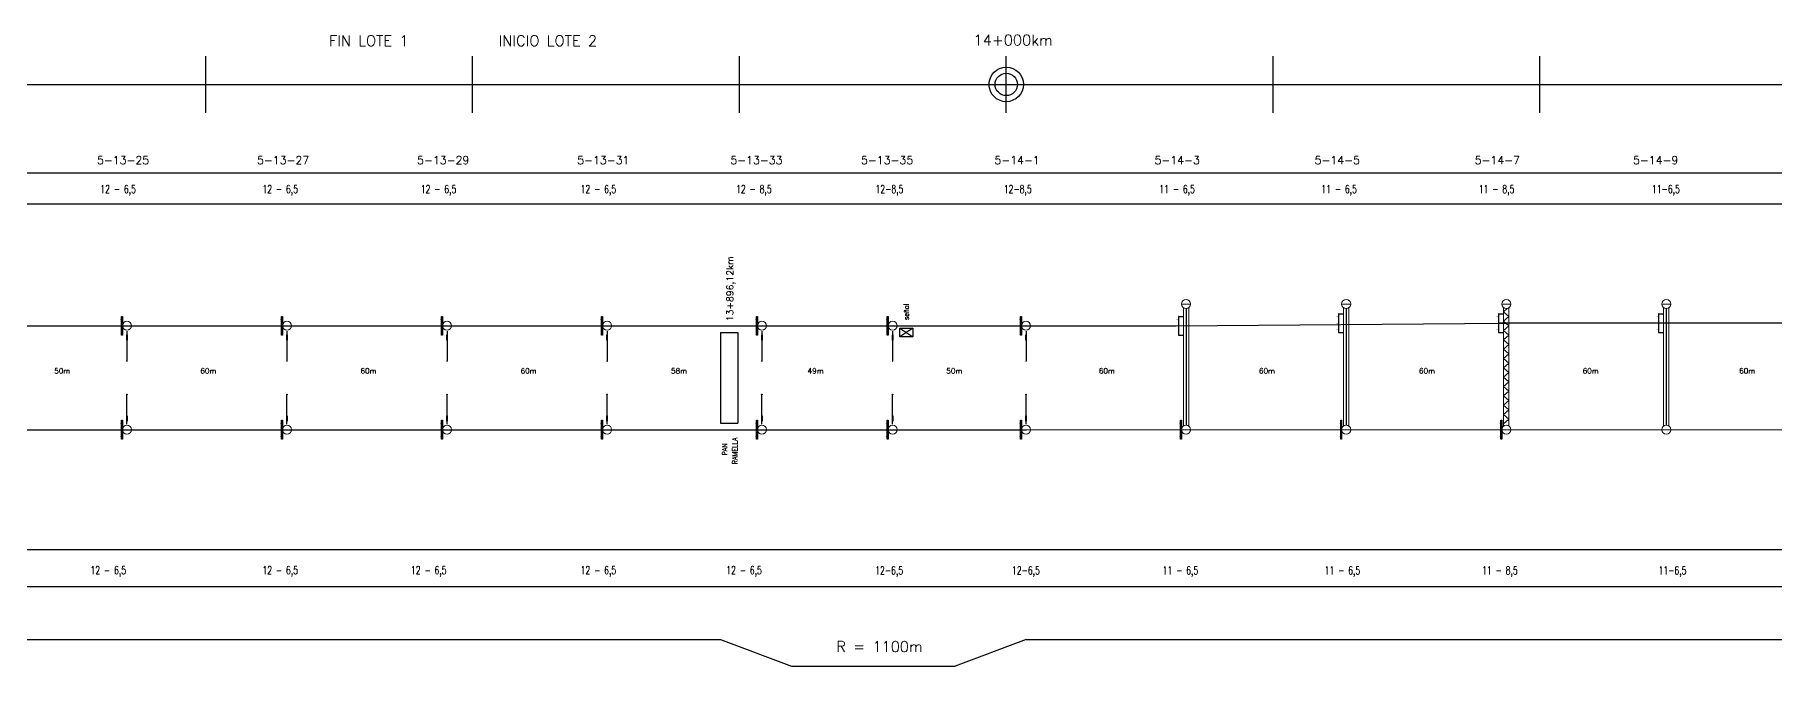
# Model space of a CAD drawing. Header units: millimetres. Extents: x 56 to 21898, y 218 to 1565.
# Drawn here: x 9704 to 10356, y 219 to 456 of the extents above; entities that cross this region are included whole.
import ezdxf

# ---------------------------------------------------------------- set-up
doc = ezdxf.new("R2010")
doc.units = ezdxf.units.MM
for name, color, linetype in [('Brazos', 9, 'Continuous'), ('Cruceta Fe', 42, 'Continuous'), ('LDF', 5, 'Continuous'), ('LDS', 1, 'Continuous'), ('longitud vano', 7, 'Continuous'), ('Nº de poste', 6, 'Continuous'), ('POSTES', 8, 'Continuous'), ('progresivas', 4, 'Continuous'), ('Pórticos', 9, 'Continuous'), ('TEXTOS', 3, 'Continuous')]:
    doc.layers.add(name, color=color, linetype=linetype)
doc.styles.add('STYLE1', font='romans.shx')

# ---------------------------------------------------------------- blocks, each defined once
blk = doc.blocks.new('Poste Hormigón')
at = {"layer": 'POSTES', "lineweight": 18}
blk.add_line((1.7, 0), (-1.7, 0), dxfattribs=at)
blk.add_circle((0, 0), 1.7, dxfattribs=at)
blk = doc.blocks.new('Brazo')
at = {"layer": 'Brazos'}
for p, q in [((0, 0.2), (0, -10.98)), ((-0.3, -1.23), (0.3, -1.23)), ((-0.3, -1.43), (0.3, -1.43)), ((-0.3, -1.64), (0.3, -1.64)), ((-0.3, -1.84), (0.3, -1.84)), ((-0.3, -2.04), (0.3, -2.04)), ((-0.3, -2.25), (0.3, -2.25)), ((-0.3, -2.45), (0.3, -2.45)), ((-0.3, -2.66), (0.3, -2.66)), ((-0.3, -2.86), (0.3, -2.86))]:
    blk.add_line(p, q, dxfattribs=at)
for start, end in [(37.01986, 217.01986), (217.01986, 37.01986)]:
    blk.add_arc((0, -10.98), 0.102, start, end, dxfattribs=at)
blk = doc.blocks.new('Cruceta Fe')
at = {"layer": 'Cruceta Fe', "const_width": 0.1}
for points in [[(-0.92, 2.45), (0, 2.45)], [(-0.92, 0), (0, 0)], [(-0.92, -2.45), (0, -2.45)]]:
    blk.add_lwpolyline(points, dxfattribs=at)
at = {"layer": 'Cruceta Fe'}
blk.add_lwpolyline([(-0.35, 3.52), (0, 3.52), (0, -3.52), (-0.35, -3.52)], close=True, dxfattribs=at)
blk = doc.blocks.new('Cruceta Fe 1')
at = {"layer": 'Cruceta Fe', "const_width": 0.1}
for points in [[(-0.92, 2.45), (0, 2.45)], [(-0.92, -2.45), (0, -2.45)]]:
    blk.add_lwpolyline(points, dxfattribs=at)
at = {"layer": 'Cruceta Fe'}
blk.add_lwpolyline([(-0.35, 3.52), (0, 3.52), (0, -3.52), (-0.35, -3.52)], close=True, dxfattribs=at)
blk = doc.blocks.new('Sobreportico LDF')
at = {"layer": 'Cruceta Fe'}
for p, q in [((-1.77, 0), (0, 0)), ((-1.77, -7.03), (0, -7.03))]:
    blk.add_line(p, q, dxfattribs=at)
at = {"layer": 'Cruceta Fe', "const_width": 0.1}
for points in [[(-2.68, -1.06), (-1.77, -1.06)], [(-2.68, -3.52), (-1.77, -3.52)], [(-2.68, -5.97), (-1.77, -5.97)]]:
    blk.add_lwpolyline(points, dxfattribs=at)
at = {"layer": 'Cruceta Fe'}
blk.add_lwpolyline([(-1.77, 0), (-1.9, 0), (-1.9, -7.03), (-1.77, -7.03)], close=True, dxfattribs=at)

msp = doc.modelspace()

# ---------------------------------------------------------------- linework, layer by layer
for p, q in [((9768.1506, 426.3383), (9768.1506, 447.6025)), ((9868.1506, 426.3383), (9868.1506, 447.6025)), ((9968.1506, 426.3383), (9968.1506, 447.6025)), ((10068.1506, 426.3383), (10068.1506, 447.6025)), ((10168.1506, 426.3383), (10168.1506, 447.6025)), ((10268.1506, 426.3383), (10268.1506, 447.6025)), ((68.1506, 436.9704), (21897.5602, 436.9704)), ((68.1506, 403.8502), (21897.5602, 403.8502)), ((68.1506, 392.2176), (21897.5602, 392.2176)), ((10135.5506, 354.6693), (10135.5506, 354.6693)), ((10135.5506, 354.6693), (10135.5506, 354.6693)), ((10195.5506, 354.6693), (10195.5506, 354.6693)), ((10195.5506, 354.6693), (10195.5506, 354.6693)), ((10255.5506, 354.6693), (10255.5506, 354.6693)), ((10255.5506, 354.6693), (10255.5506, 354.6693)), ((10315.5506, 354.6693), (10315.5506, 354.6693)), ((10315.5506, 354.6693), (10315.5506, 354.6693)), ((9738.5506, 346.5185), (9738.5506, 346.5185)), ((9738.5506, 346.5185), (9738.5506, 346.5185)), ((9798.5506, 346.5185), (9798.5506, 346.5185)), ((9798.5506, 346.5185), (9798.5506, 346.5185)), ((9858.5506, 346.5185), (9858.5506, 346.5185)), ((9858.5506, 346.5185), (9858.5506, 346.5185)), ((9918.5506, 346.5185), (9918.5506, 346.5185)), ((9918.5506, 346.5185), (9918.5506, 346.5185)), ((9976.5506, 346.5185), (9976.5506, 346.5185)), ((9976.5506, 346.5185), (9976.5506, 346.5185)), ((10025.5506, 346.5185), (10025.5506, 346.5185)), ((10025.5506, 346.5185), (10025.5506, 346.5185)), ((10028.2269, 345.6644), (10033.0723, 342.4191)), ((10033.0723, 345.6644), (10028.2269, 342.4191)), ((10075.5506, 346.5185), (10075.5506, 346.5185)), ((10075.5506, 346.5185), (10075.5506, 346.5185)), ((9961.0206, 344.0418), (9967.5206, 344.0418)), ((9961.0206, 344.0418), (9961.0206, 310.0418)), ((9967.5206, 344.0418), (9967.5206, 310.0418)), ((9961.0206, 310.0418), (9967.5206, 310.0418)), ((68.1506, 262.6383), (21897.5602, 262.6383)), ((68.1506, 248.8066), (21897.5602, 248.8066)), ((9625.6127, 228.9395), (9961.0856, 228.9395)), ((9961.0856, 228.9395), (9987.6756, 218.9395)), ((10075.5756, 228.9395), (10048.9856, 218.9395)), ((10075.5756, 228.9395), (10742.3606, 228.9395)), ((9987.6756, 218.9395), (10048.9856, 218.9395))]:
    msp.add_line(p, q)
msp.add_lwpolyline([(10028.2269, 345.6644), (10033.0723, 345.6644), (10033.0723, 342.4191), (10028.2269, 342.4191)], close=True)
for radius in [6.4757, 4.1956]:
    msp.add_circle((10068.1506, 436.9704), radius)
at = {"layer": 'LDF'}
for p, q in [((9196.3612, 346.5173), (10075.5506, 346.5185)), ((10075.5506, 346.5185), (10131.8668, 346.5185)), ((10131.8668, 346.5185), (10255.4417, 347.44)), ((10372.7826, 347.5286), (10252.7826, 347.44))]:
    msp.add_line(p, q, dxfattribs=at)
at = {"layer": 'LDS'}
for p, q in [((9195.0171, 307.565), (10075.5506, 307.565)), ((10075.5506, 307.565), (10389.084, 307.6349))]:
    msp.add_line(p, q, dxfattribs=at)
at = {"layer": 'Pórticos', "lineweight": 20}
for p, q in [((10134.5506, 353.2945), (10134.5506, 308.9398)), ((10134.5506, 353.2945), (10134.5506, 308.9398)), ((10136.5506, 353.2945), (10136.5506, 308.9398)), ((10136.5506, 353.2945), (10136.5506, 308.9398)), ((10194.5506, 353.2945), (10194.5506, 308.9398)), ((10194.5506, 353.2945), (10194.5506, 308.9398)), ((10196.5506, 353.2945), (10196.5506, 308.9398)), ((10196.5506, 353.2945), (10196.5506, 308.9398)), ((10254.5506, 353.2945), (10254.5506, 308.9398)), ((10254.5506, 351.7922), (10255.9488, 353.0166)), ((10256.5506, 353.2945), (10256.5506, 308.9398)), ((10256.5506, 353.2945), (10256.5506, 308.9398)), ((10314.5506, 353.2945), (10314.5506, 308.9398)), ((10314.5506, 353.2945), (10314.5506, 308.9398)), ((10316.5506, 353.2945), (10316.5506, 308.9398)), ((10316.5506, 353.2945), (10316.5506, 308.9398)), ((10254.5506, 351.7922), (10256.5506, 350.0407)), ((10254.5506, 348.2893), (10256.5506, 350.0407)), ((10254.5506, 348.2893), (10256.5506, 346.5379)), ((10254.5506, 344.7864), (10256.5506, 346.5379)), ((10254.5506, 344.7864), (10254.5506, 308.9398)), ((10254.5506, 344.7864), (10256.5506, 343.035)), ((10254.5506, 341.2836), (10256.5506, 343.035)), ((10254.5506, 341.2836), (10256.5506, 339.5321)), ((10254.5506, 337.7807), (10256.5506, 339.5321)), ((10254.5506, 337.7807), (10256.5506, 336.0293)), ((10254.5506, 334.2778), (10256.5506, 336.0293)), ((10254.5506, 334.2778), (10256.5506, 332.5264)), ((10254.5506, 330.775), (10256.5506, 332.5264)), ((10254.5506, 330.775), (10256.5506, 329.0235)), ((10254.5506, 327.2721), (10256.5506, 329.0235)), ((10254.5506, 327.2721), (10256.5506, 325.5207)), ((10254.5506, 323.7693), (10256.5506, 325.5207)), ((10254.5506, 323.7693), (10256.5506, 322.0178)), ((10254.5506, 320.2664), (10256.5506, 322.0178)), ((10254.5506, 320.2664), (10256.5506, 318.515)), ((10254.5506, 316.7635), (10256.5506, 318.515)), ((10254.5506, 316.7635), (10256.5506, 315.0121)), ((10254.5506, 313.2607), (10256.5506, 315.0121)), ((10254.5506, 313.2607), (10256.5506, 311.5092)), ((10254.5506, 309.7578), (10256.5506, 311.5092))]:
    msp.add_line(p, q, dxfattribs=at)
at = {"layer": 'Pórticos'}
for p, q in [((10135.5506, 352.9693), (10135.5506, 309.265)), ((10195.5506, 352.9693), (10195.5506, 309.265)), ((10315.5506, 352.9693), (10315.5506, 309.265))]:
    msp.add_line(p, q, dxfattribs=at)

# ---------------------------------------------------------------- block references
at = {"layer": 'Brazos'}
for p in [(9738.5504, 344.2785), (9798.5504, 344.2785), (9858.5504, 344.2785), (9918.5504, 344.2785), (9976.5504, 344.2785), (10025.5504, 344.2785), (10075.5504, 344.2785)]:
    msp.add_blockref('Brazo', p, dxfattribs=at)
at = {"layer": 'Brazos', "xscale": -1, "rotation": 180}
for p in [(9738.5504, 309.805), (9798.5504, 309.805), (9858.5504, 309.805), (9918.5504, 309.805), (9976.5504, 309.805), (10025.5504, 309.805), (10075.5504, 309.805)]:
    msp.add_blockref('Brazo', p, dxfattribs=at)
at = {"layer": 'Cruceta Fe'}
for name, p in [('Cruceta Fe', (9736.8506, 346.5185)), ('Cruceta Fe', (9796.8506, 346.5185)), ('Cruceta Fe', (9856.8506, 346.5185)), ('Cruceta Fe', (9916.8506, 346.5185)), ('Cruceta Fe', (9974.8506, 346.5185)), ('Cruceta Fe', (10023.8506, 346.5185)), ('Cruceta Fe', (10073.8506, 346.5185)), ('Sobreportico LDF', (10134.5506, 350.0344)), ('Sobreportico LDF', (10194.5506, 351.0445)), ('Sobreportico LDF', (10254.5506, 351.0445)), ('Sobreportico LDF', (10314.5506, 351.0445)), ('Cruceta Fe 1', (9736.8506, 307.565)), ('Cruceta Fe 1', (9796.8506, 307.565)), ('Cruceta Fe 1', (9856.8506, 307.565)), ('Cruceta Fe 1', (9916.8506, 307.565)), ('Cruceta Fe 1', (9974.8506, 307.565)), ('Cruceta Fe 1', (10023.8506, 307.565)), ('Cruceta Fe 1', (10073.8506, 307.565)), ('Cruceta Fe 1', (10133.8506, 307.565)), ('Cruceta Fe 1', (10193.8506, 307.565)), ('Cruceta Fe 1', (10253.8506, 307.565))]:
    msp.add_blockref(name, p, dxfattribs=at)
at = {"layer": 'POSTES'}
for p in [(10135.5506, 354.6693), (10195.5506, 354.6693), (10255.5506, 354.6693), (10315.5506, 354.6693), (9738.5506, 346.5185), (9798.5506, 346.5185), (9858.5506, 346.5185), (9918.5506, 346.5185), (9976.5506, 346.5185), (10025.5506, 346.5185), (10075.5506, 346.5185)]:
    msp.add_blockref('Poste Hormigón', p, dxfattribs=at)
at = {"layer": 'POSTES', "xscale": -1, "rotation": 180}
for p in [(9738.5506, 307.565), (9798.5506, 307.565), (9858.5506, 307.565), (9918.5506, 307.565), (9976.5506, 307.565), (10025.5506, 307.565), (10075.5506, 307.565), (10135.5506, 307.565), (10195.5506, 307.565), (10255.5506, 307.565), (10315.5506, 307.565)]:
    msp.add_blockref('Poste Hormigón', p, dxfattribs=at)

# ---------------------------------------------------------------- texts
at = {"layer": 'longitud vano', "linetype": 'Continuous', "style": 'STYLE1'}
for s, p in [('50m', (9711.303, 328.6021)), ('60m', (9766.0923, 328.6021)), ('60m', (9826.0923, 328.6021)), ('60m', (9886.0923, 328.6021)), ('58m', (9942.4946, 328.6021)), ('49m', (9993.6914, 328.6021)), ('50m', (10045.6745, 328.6021)), ('60m', (10102.8508, 328.6021)), ('60m', (10162.8508, 328.6021)), ('60m', (10222.8508, 328.6021)), ('60m', (10284.1982, 328.6021)), ('60m', (10342.8508, 328.6021))]:
    msp.add_text(s, height=2, dxfattribs=at).set_placement(p)
at = {"layer": 'Nº de poste', "linetype": 'Continuous', "style": 'STYLE1'}
for s, p in [('5-13-25', (9727.3409, 407.0813)), ('5-13-27', (9787.3409, 407.0813)), ('5-13-29', (9847.3409, 407.0813)), ('5-13-31', (9907.3409, 407.0813)), ('5-13-33', (9964.7278, 407.0813)), ('5-13-35', (10013.7278, 407.0813)), ('5-14-1', (10063.7278, 407.0813)), ('5-14-3', (10123.7278, 407.0813)), ('5-14-5', (10183.7278, 407.0813)), ('5-14-7', (10243.7278, 407.0813)), ('5-14-9', (10303.0814, 407.0813))]:
    msp.add_text(s, height=3, dxfattribs=at).set_placement(p)
at = {"layer": 'progresivas', "linetype": 'Continuous', "style": 'STYLE1'}
msp.add_text('14+000km', height=4, dxfattribs=at).set_placement((10055.8989, 451.5643))
msp.add_text('13+896,12km', height=2.55, rotation=90, dxfattribs=at).set_placement((9965.848, 348.2094))
at = {"layer": 'TEXTOS', "linetype": 'Continuous', "style": 'STYLE1'}
for s, p in [('FIN LOTE 1', (9814.3009, 451.3279)), ('INICIO LOTE 2', (9877.9167, 451.3279)), ('R = 1100m', (10004.4306, 224.317))]:
    msp.add_text(s, height=4, dxfattribs=at).set_placement(p)
at = {"layer": 'TEXTOS', "linetype": 'Continuous', "style": 'STYLE1', "width": 0.7}
for s, p in [('12 - 6,5', (9728.6046, 396.2406)), ('12 - 6,5', (9789.3594, 396.2406)), ('12 - 6,5', (9848.6966, 396.2406)), ('12 - 6,5', (9908.6132, 396.2406)), ('12 - 8,5', (9966.8886, 396.2406)), ('12-8,5', (10019.1492, 396.2406)), ('12-8,5', (10067.2311, 396.2406)), ('11 - 6,5', (10125.5232, 396.2406)), ('11 - 6,5', (10186.2361, 396.2406)), ('11 - 8,5', (10245.2697, 396.2406)), ('11-6,5', (10310.1799, 396.2406)), ('12 - 6,5', (9724.9268, 253.4273)), ('12 - 6,5', (9789.3594, 253.4273)), ('12 - 6,5', (9845.0189, 253.4273)), ('12 - 6,5', (9908.6132, 253.4273)), ('12 - 6,5', (9963.2109, 253.4273)), ('12-6,5', (10019.0467, 253.3343)), ('12-6,5', (10070.3053, 253.3343)), ('11 - 6,5', (10126.7764, 253.3343)), ('11 - 6,5', (10187.4892, 253.3343)), ('11 - 8,5', (10246.5228, 253.3343)), ('11-6,5', (10312.6484, 253.3343))]:
    msp.add_text(s, height=3, dxfattribs=at).set_placement(p)
at = {"layer": 'TEXTOS', "linetype": 'Continuous', "style": 'STYLE1', "width": 0.9}
for s, p in [('señal', (10031.6346, 348.6609)), ('PAN', (9963.5895, 297.9328)), ('RAMELLA', (9967.3754, 294.6105))]:
    msp.add_text(s, height=1.944, rotation=90, dxfattribs=at).set_placement(p)

doc.saveas('drawing.dxf')
